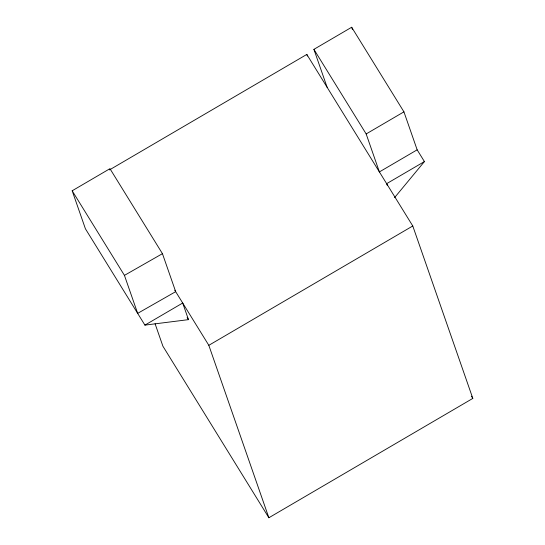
<?xml version="1.0" encoding="UTF-8"?>
<svg xmlns="http://www.w3.org/2000/svg" width="545" height="545" viewBox="0 0 545 545"><rect width="100%" height="100%" fill="white"/><g stroke="black" fill="none" stroke-linecap="round" stroke-linejoin="round"><path stroke-width="0.82" d="M394.58 197.617L424.419 161.579L417.157 149.827L403.934 111.848L351.675 27.25L313.906 49.35L327.136 87.329M72.178 190.777L109.947 168.678L162.444 253.67L175.681 291.664L137.667 313.368L124.437 275.375L72.178 190.777L85.408 228.771L144.922 325.12L188.481 319.642L182.691 303.02L144.922 325.12M109.463 169.911L306.815 54.432L412.776 225.977L472.822 398.409L268.869 517.75L162.907 346.204L155.087 323.75M417.157 149.827L379.388 171.927L366.165 133.947L403.934 111.848M424.419 161.579L386.643 183.679L387.195 185.252M268.869 517.75L208.824 345.319L412.776 225.977M124.437 275.375L162.444 253.67M313.906 49.35L366.165 133.947M471.48 396.235L472.822 398.409M174.788 290.219L208.824 345.319M187.139 317.469L188.481 319.642M351.675 27.25L352.506 29.621M306.815 54.432L307.373 56.04"/></g></svg>
